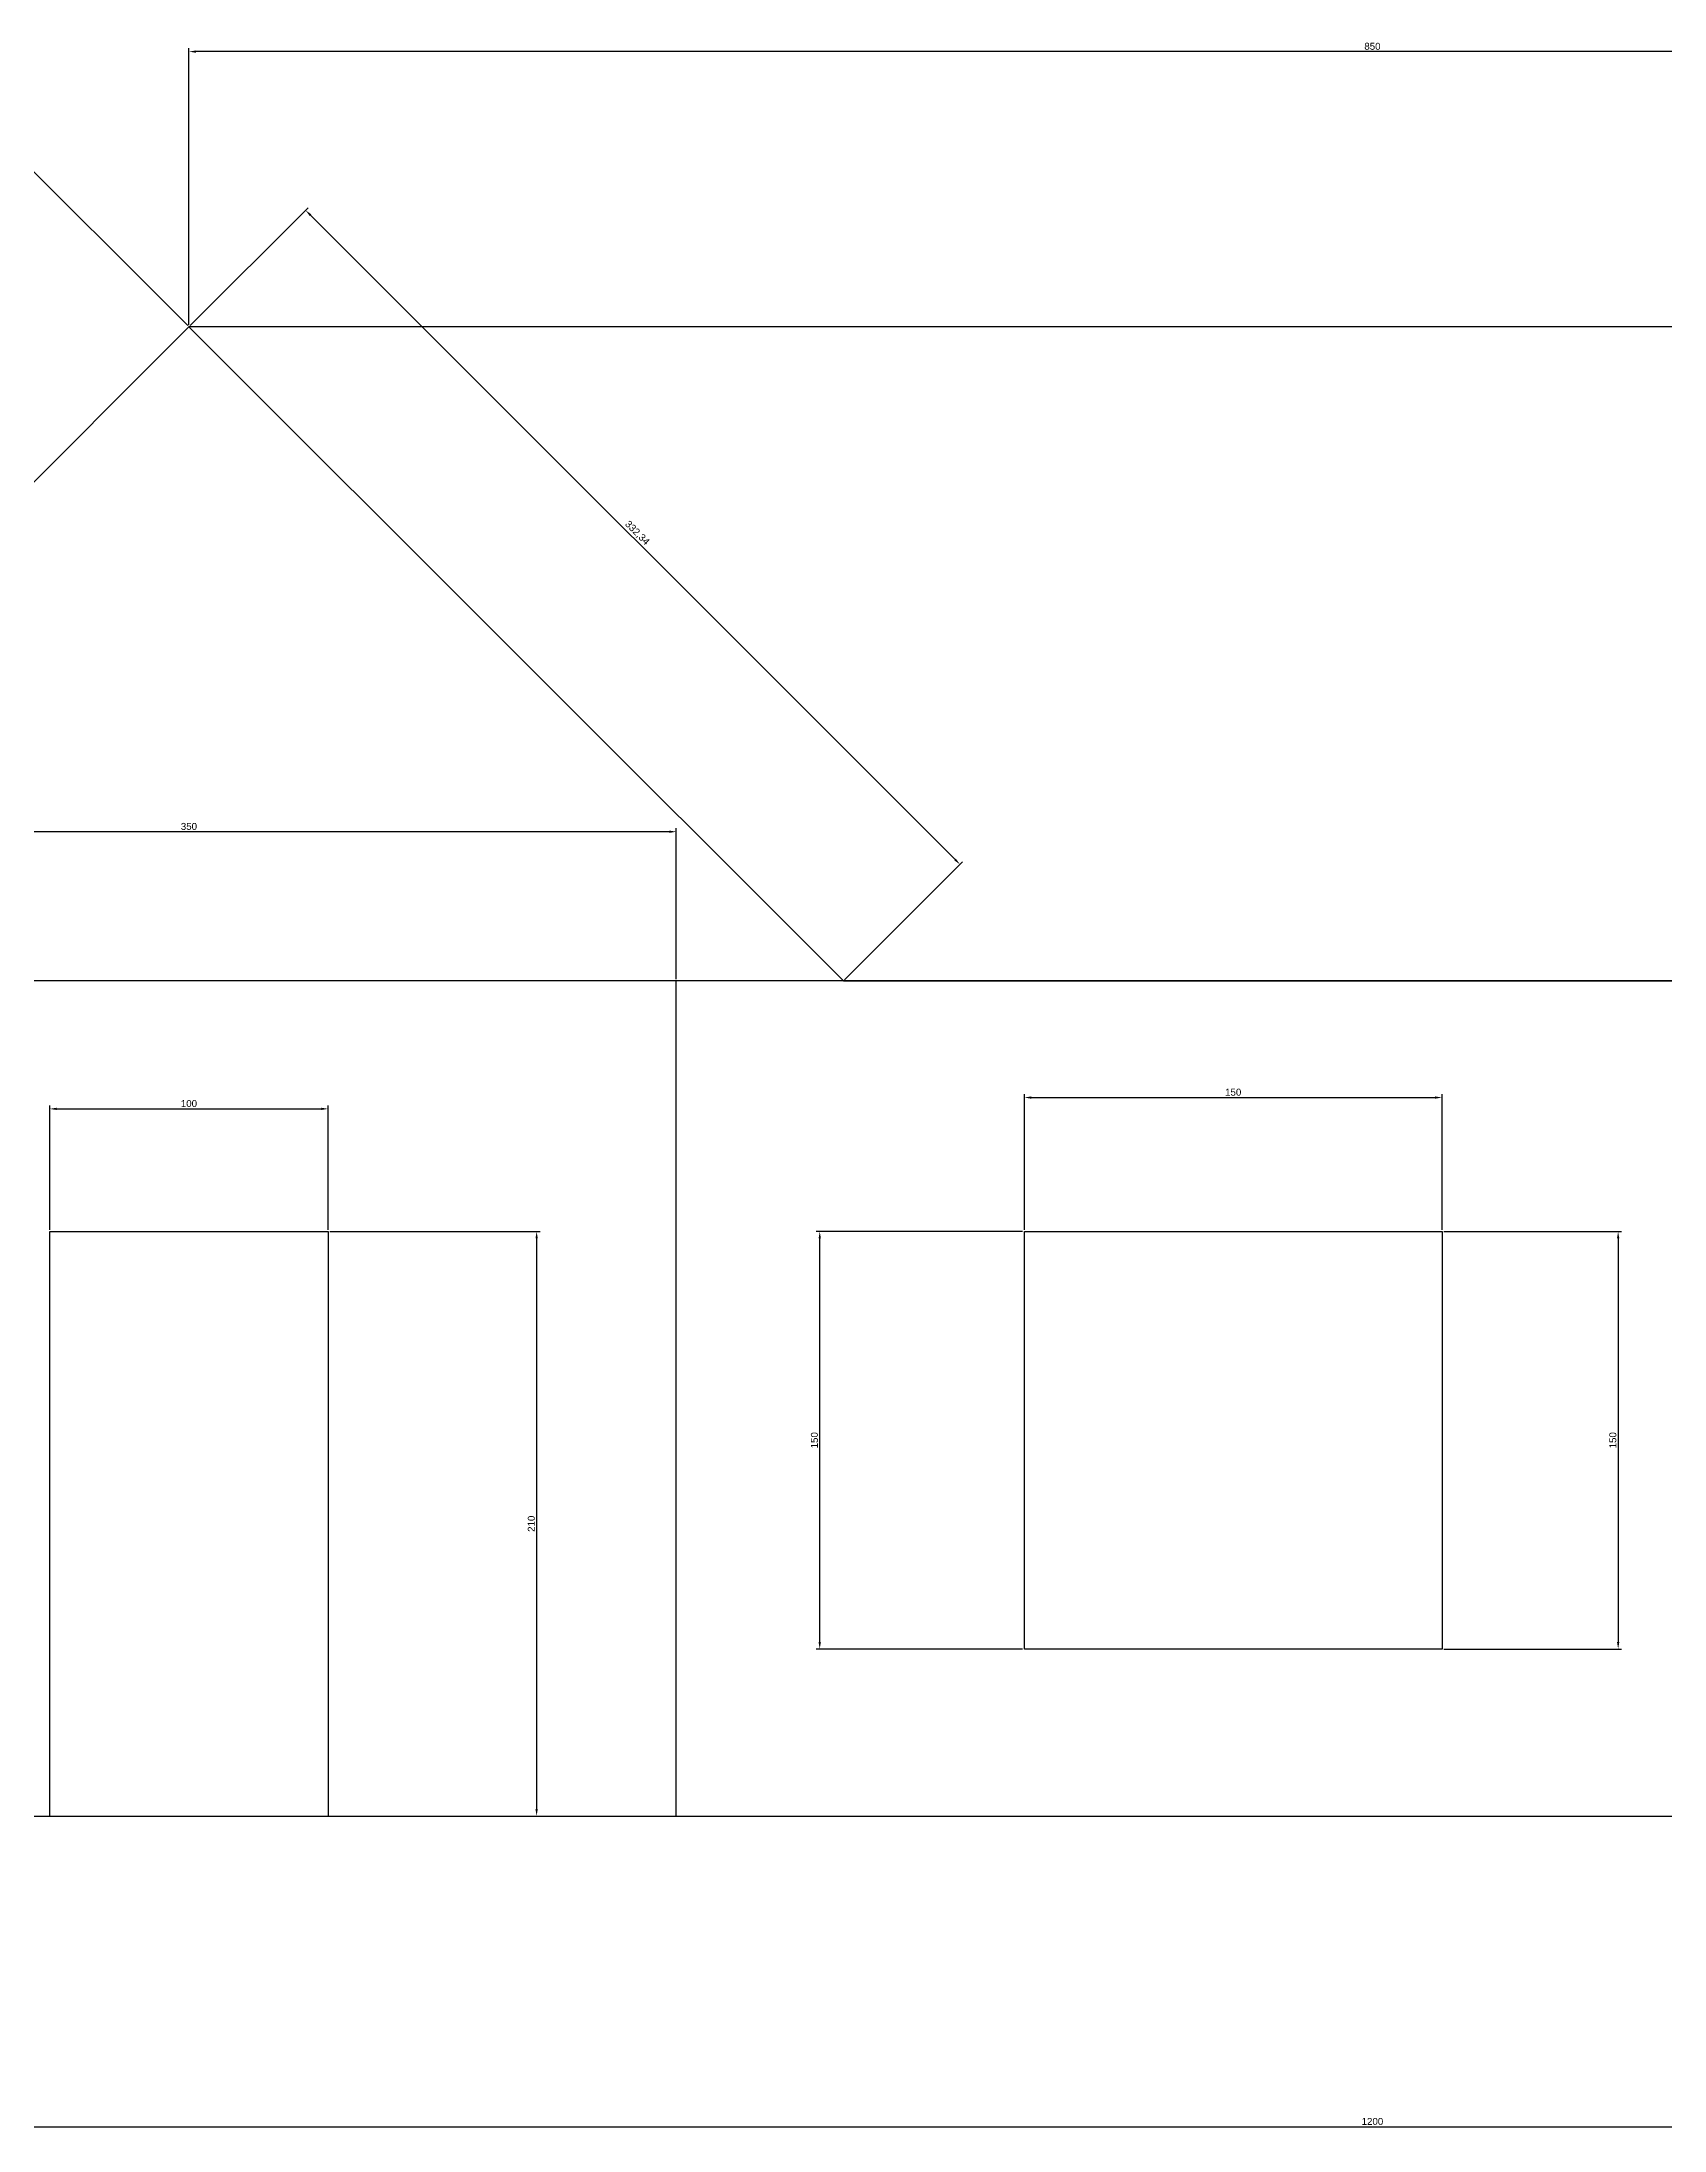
# Model space of a CAD drawing. Header units: centimetres. Extents: x -173 to 1356, y -113 to 637.
# Drawn here: x 122 to 705, y -113 to 637 of the extents above; entities that cross this region are included whole.
import ezdxf

# ---------------------------------------------------------------- set-up
doc = ezdxf.new("R2010")
doc.units = ezdxf.units.CM
doc.styles.get("Standard").update_dxf_attribs({"font": 'arial.ttf'})
doc.dimstyles.new('ISO-25', dxfattribs={"dimtxt": 2.5, "dimasz": 2.5, "dimexe": 1.25, "dimexo": 0.625, "dimtad": 1, "dimtxsty": 'Standard', "dimcen": 2.5, "dimadec": 0, "dimazin": 0, "dimtfac": 1, "dimtmove": 0, "dimatfit": 3, "dimfxl": 1, "dimarcsym": 0})

# ---------------------------------------------------------------- blocks, each defined once
blk = doc.blocks.new('*D2')
at = {"color": 0, "lineweight": -2, "transparency": 16777216}
for p, q in [((175, 535.62), (175, 635.13)), ((1022.5, 633.88), (177.5, 633.88)), ((1025, 535.62), (1025, 635.13))]:
    blk.add_line(p, q, dxfattribs=at)
at = {"color": 0, "transparency": 16777216}
for points in [[(177.5, 634.29), (177.5, 633.46), (175, 633.88)], [(1022.5, 634.29), (1022.5, 633.46), (1025, 633.88)]]:
    blk.add_solid(points, dxfattribs=at)
at = {"layer": 'Defpoints', "color": 0, "transparency": 16777216}
for p in [(175, 633.88), (175, 535), (1025, 535)]:
    blk.add_point(p, dxfattribs=at)
at = {"color": 0, "transparency": 16777216, "insert": (600, 635.78), "char_height": 2.5, "attachment_point": 5}
blk.add_mtext('850', dxfattribs=at)
blk = doc.blocks.new('*D3')
at = {"color": 0, "lineweight": -2, "transparency": 16777216}
for p, q in [((-129.61, 373.15), (101.85, 604.61)), ((174.56, 535.44), (102.74, 607.26)), ((-60.44, 300.44), (-132.26, 372.26))]:
    blk.add_line(p, q, dxfattribs=at)
at = {"color": 0, "transparency": 16777216}
for points in [[(101.56, 604.91), (102.15, 604.32), (103.62, 606.38)], [(-129.91, 373.44), (-129.32, 372.85), (-131.38, 371.38)]]:
    blk.add_solid(points, dxfattribs=at)
at = {"layer": 'Defpoints', "color": 0, "transparency": 16777216}
for p in [(103.62, 606.38), (175, 535), (-60, 300)]:
    blk.add_point(p, dxfattribs=at)
at = {"color": 0, "transparency": 16777216, "insert": (-15.38, 490.38), "char_height": 2.5, "attachment_point": 5, "rotation": 45}
blk.add_mtext('332,34', dxfattribs=at)
blk = doc.blocks.new('*D5')
at = {"color": 0, "lineweight": -2, "transparency": 16777216}
for p, q in [((0, -0.62), (0, -112.88)), ((1200, -0.62), (1200, -112.88)), ((2.5, -111.63), (1197.5, -111.63))]:
    blk.add_line(p, q, dxfattribs=at)
at = {"color": 0, "transparency": 16777216}
for points in [[(2.5, -111.21), (2.5, -112.05), (0, -111.63)], [(1197.5, -111.21), (1197.5, -112.05), (1200, -111.63)]]:
    blk.add_solid(points, dxfattribs=at)
at = {"layer": 'Defpoints', "color": 0, "transparency": 16777216}
for p in [(0, 0), (1200, 0), (1200, -111.63)]:
    blk.add_point(p, dxfattribs=at)
at = {"color": 0, "transparency": 16777216, "insert": (600, -109.73), "char_height": 2.5, "attachment_point": 5}
blk.add_mtext('1200', dxfattribs=at)
blk = doc.blocks.new('*D8')
at = {"color": 0, "lineweight": -2, "transparency": 16777216}
for p, q in [((474.38, 210), (400.27, 210)), ((401.52, 62.5), (401.52, 207.5)), ((474.38, 60), (400.27, 60))]:
    blk.add_line(p, q, dxfattribs=at)
at = {"color": 0, "transparency": 16777216}
for points in [[(401.11, 207.5), (401.94, 207.5), (401.52, 210)], [(401.11, 62.5), (401.94, 62.5), (401.52, 60)]]:
    blk.add_solid(points, dxfattribs=at)
at = {"layer": 'Defpoints', "color": 0, "transparency": 16777216}
for p in [(401.52, 210), (475, 210), (475, 60)]:
    blk.add_point(p, dxfattribs=at)
at = {"color": 0, "transparency": 16777216, "insert": (399.62, 135), "char_height": 2.5, "attachment_point": 5, "rotation": 90}
blk.add_mtext('150', dxfattribs=at)
blk = doc.blocks.new('*D9')
at = {"color": 0, "lineweight": -2, "transparency": 16777216}
for p, q in [((475, 210.62), (475, 259.37)), ((477.5, 258.12), (622.5, 258.12)), ((625, 210.62), (625, 259.37))]:
    blk.add_line(p, q, dxfattribs=at)
at = {"color": 0, "transparency": 16777216}
for points in [[(477.5, 258.54), (477.5, 257.7), (475, 258.12)], [(622.5, 258.54), (622.5, 257.7), (625, 258.12)]]:
    blk.add_solid(points, dxfattribs=at)
at = {"layer": 'Defpoints', "color": 0, "transparency": 16777216}
for p in [(625, 258.12), (475, 210), (625, 210)]:
    blk.add_point(p, dxfattribs=at)
at = {"color": 0, "transparency": 16777216, "insert": (550, 260.02), "char_height": 2.5, "attachment_point": 5}
blk.add_mtext('150', dxfattribs=at)
blk = doc.blocks.new('*D10')
at = {"color": 0, "lineweight": -2, "transparency": 16777216}
for p, q in [((625.63, 210), (689.49, 210)), ((688.24, 207.5), (688.24, 62.5)), ((625.63, 60), (689.49, 60))]:
    blk.add_line(p, q, dxfattribs=at)
at = {"color": 0, "transparency": 16777216}
for points in [[(687.82, 207.5), (688.66, 207.5), (688.24, 210)], [(687.82, 62.5), (688.66, 62.5), (688.24, 60)]]:
    blk.add_solid(points, dxfattribs=at)
at = {"layer": 'Defpoints', "color": 0, "transparency": 16777216}
for p in [(625, 210), (625, 60), (688.24, 60)]:
    blk.add_point(p, dxfattribs=at)
at = {"color": 0, "transparency": 16777216, "insert": (686.34, 135), "char_height": 2.5, "attachment_point": 5, "rotation": 90}
blk.add_mtext('150', dxfattribs=at)
blk = doc.blocks.new('*D11')
at = {"color": 0, "lineweight": -2, "transparency": 16777216}
for p, q in [((225.63, 210), (301.1, 210)), ((299.85, 207.5), (299.85, 2.5)), ((225.63, 0), (301.1, 0))]:
    blk.add_line(p, q, dxfattribs=at)
at = {"color": 0, "transparency": 16777216}
for points in [[(299.44, 207.5), (300.27, 207.5), (299.85, 210)], [(299.44, 2.5), (300.27, 2.5), (299.85, 0)]]:
    blk.add_solid(points, dxfattribs=at)
at = {"layer": 'Defpoints', "color": 0, "transparency": 16777216}
for p in [(225, 210), (225, 0), (299.85, 0)]:
    blk.add_point(p, dxfattribs=at)
at = {"color": 0, "transparency": 16777216, "insert": (297.95, 105), "char_height": 2.5, "attachment_point": 5, "rotation": 90}
blk.add_mtext('210', dxfattribs=at)
blk = doc.blocks.new('*D12')
at = {"color": 0, "lineweight": -2, "transparency": 16777216}
for p, q in [((125, 210.62), (125, 255.3)), ((225, 210.62), (225, 255.3)), ((127.5, 254.05), (222.5, 254.05))]:
    blk.add_line(p, q, dxfattribs=at)
at = {"color": 0, "transparency": 16777216}
for points in [[(127.5, 254.47), (127.5, 253.64), (125, 254.05)], [(222.5, 254.47), (222.5, 253.64), (225, 254.05)]]:
    blk.add_solid(points, dxfattribs=at)
at = {"layer": 'Defpoints', "color": 0, "transparency": 16777216}
for p in [(225, 254.05), (125, 210), (225, 210)]:
    blk.add_point(p, dxfattribs=at)
at = {"color": 0, "transparency": 16777216, "insert": (175, 255.96), "char_height": 2.5, "attachment_point": 5}
blk.add_mtext('100', dxfattribs=at)
blk = doc.blocks.new('*D13')
at = {"color": 0, "lineweight": -2, "transparency": 16777216}
for p, q in [((175.44, 535.44), (217.77, 577.77)), ((218.66, 575.12), (450.12, 343.66)), ((410.44, 300.44), (452.77, 342.77))]:
    blk.add_line(p, q, dxfattribs=at)
at = {"color": 0, "transparency": 16777216}
for points in [[(218.95, 575.41), (218.36, 574.83), (216.89, 576.89)], [(450.41, 343.95), (449.82, 343.36), (451.89, 341.89)]]:
    blk.add_solid(points, dxfattribs=at)
at = {"layer": 'Defpoints', "color": 0, "transparency": 16777216}
for p in [(175, 535), (451.89, 341.89), (410, 300)]:
    blk.add_point(p, dxfattribs=at)
at = {"color": 0, "transparency": 16777216, "insert": (335.89, 460.89), "char_height": 2.5, "attachment_point": 5, "rotation": 315}
blk.add_mtext('332,34', dxfattribs=at)
blk = doc.blocks.new('*D14')
at = {"color": 0, "lineweight": -2, "transparency": 16777216}
for p, q in [((0, 300.63), (0, 354.87)), ((347.5, 353.62), (2.5, 353.62)), ((350, 300.63), (350, 354.87))]:
    blk.add_line(p, q, dxfattribs=at)
at = {"color": 0, "transparency": 16777216}
for points in [[(2.5, 354.04), (2.5, 353.2), (0, 353.62)], [(347.5, 354.04), (347.5, 353.2), (350, 353.62)]]:
    blk.add_solid(points, dxfattribs=at)
at = {"layer": 'Defpoints', "color": 0, "transparency": 16777216}
for p in [(0, 353.62), (0, 300), (350, 300)]:
    blk.add_point(p, dxfattribs=at)
at = {"color": 0, "transparency": 16777216, "insert": (175, 355.52), "char_height": 2.5, "attachment_point": 5}
blk.add_mtext('350', dxfattribs=at)

msp = doc.modelspace()

# ---------------------------------------------------------------- linework, layer by layer
for p, q in [((-60, 300), (175, 535)), ((175, 535), (410, 300)), ((1025, 535), (175, 535)), ((1200, 300), (0, 300)), ((350, 0), (350, 300)), ((410, 300), (1260, 300)), ((125, 0), (125, 210)), ((125, 210), (225, 210)), ((225, 210), (225, 0)), ((475, 210), (625, 210)), ((475, 60), (475, 210)), ((625, 210), (625, 60)), ((625, 60), (475, 60)), ((0, 0), (1200, 0))]:
    msp.add_line(p, q)

# ---------------------------------------------------------------- dimensions: what is measured, and where the dimension line sits
at = {"color": 5}
for base, p1, p2, picture, middle in [((175, 633.878), (1025, 535), (175, 535), '*D2', (600, 635.779)), ((0, 353.62), (350, 300), (0, 300), '*D14', (175, 355.522)), ((225, 254.055), (125, 210), (225, 210), '*D12', (175, 255.956)), ((625, 258.119), (475, 210), (625, 210), '*D9', (550, 260.02)), ((1200, -111.63), (0, 0), (1200, 0), '*D5', (600, -109.728))]:
    dim = msp.add_linear_dim(base=base, p1=p1, p2=p2, dimstyle='ISO-25', dxfattribs=at)
    dim.commit()
    dim.dimension.update_dxf_attribs({"geometry": picture, "text_midpoint": middle})
for p1, p2, distance, picture, middle in [((-60, 300), (175, 535), 100.946, '*D3', (-15.384, 490.384)), ((175, 535), (410, 300), 59.238, '*D13', (335.892, 460.892))]:
    dim = msp.add_aligned_dim(p1=p1, p2=p2, distance=distance, dimstyle='ISO-25', dxfattribs=at)
    dim.commit()
    dim.dimension.update_dxf_attribs({"geometry": picture, "text_midpoint": middle})
for base, p1, p2, picture, middle in [((299.852, 0), (225, 210), (225, 0), '*D11', (297.951, 105)), ((401.524, 210), (475, 60), (475, 210), '*D8', (399.623, 135)), ((688.239, 60), (625, 210), (625, 60), '*D10', (686.338, 135))]:
    dim = msp.add_linear_dim(base=base, p1=p1, p2=p2, angle=90, dimstyle='ISO-25', dxfattribs=at)
    dim.commit()
    dim.dimension.update_dxf_attribs({"geometry": picture, "text_midpoint": middle})

doc.saveas('drawing.dxf')
